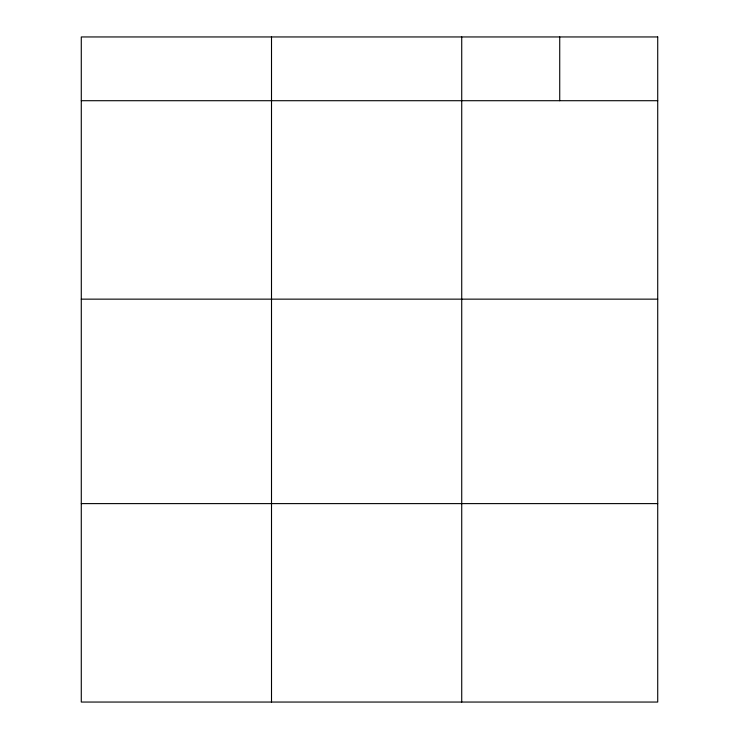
<?xml version="1.0" encoding="UTF-8"?>
<svg xmlns="http://www.w3.org/2000/svg" width="739" height="739" viewBox="0 0 739 739"><rect width="100%" height="100%" fill="white"/><g stroke="black" fill="none" stroke-linecap="round" stroke-linejoin="round"><path stroke-width="1.11" d="M81.281 100.707L657.719 100.707M81.281 299.147L657.719 299.147M81.281 503.61L657.719 503.61M559.728 36.95L559.728 100.707M461.727 36.95L461.727 702.05M271.509 36.95L271.509 702.05M657.719 36.95L81.281 36.95L81.281 702.05L657.719 702.05L657.719 36.95"/></g></svg>
